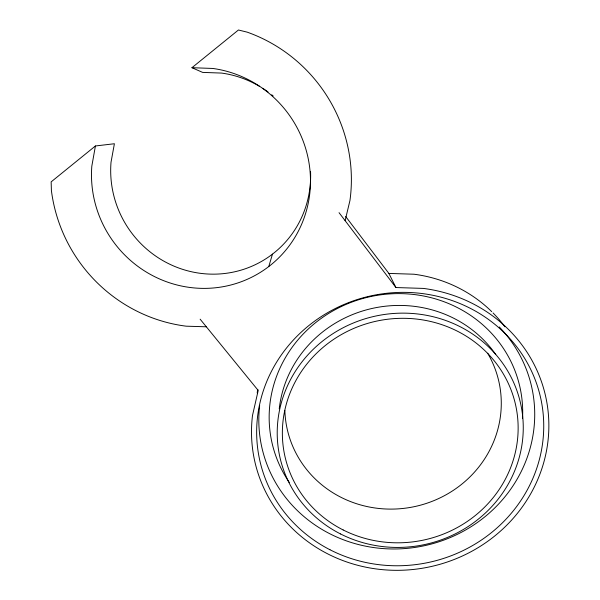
<?xml version="1.0" encoding="UTF-8"?>
<svg xmlns="http://www.w3.org/2000/svg" width="600" height="600" viewBox="0 0 600 600"><rect width="100%" height="100%" fill="white"/><g stroke="black" fill="none" stroke-linecap="round" stroke-linejoin="round"><path stroke-width="0.9" d="M310.56 171.675A101.88 99.09 55.8 0 1 208.56 274.05A101.88 99.09 55.8 0 1 111.023 162.225L114.398 143.745L95.422 145.972L91.815 166.2A111.593 108.36 53.8 0 0 191.34 287.64A111.593 108.36 53.8 0 0 309.952 191.812A111.593 108.36 53.8 0 0 212.812 68.453L191.94 67.703L238.433 30L247.178 32.145A153.517 149.055 54 0 1 349.95 200.513L345.127 220.68M257.827 389.43L257.423 391.207A136.8 130.5 -12.6 0 0 257.212 393.03M268.77 266.55L272.475 254.123M95.422 145.972L51.15 181.868L51.405 190.583A153.517 149.055 54 0 0 186.188 326.183L206.34 326.798M345.675 216.517L388.868 273.42L414.015 274.222A136.8 130.5 -12.6 0 1 491.737 311.655M339.045 212.67L395.94 287.543L423.405 288.413A149.017 141.24 -12.2 0 1 547.342 445.815A149.017 141.24 -12.2 0 1 380.993 569.513A149.017 141.24 -12.2 0 1 252.495 415.493L258.21 390.442L200.13 319.178M191.94 67.703L202.627 72.398L221.647 73.08A101.88 99.09 55.8 0 1 259.59 86.377M388.868 273.42L395.94 287.543M493.035 312.945A136.8 130.5 -12.6 0 1 504.877 326.767M262.718 88.305A101.88 99.09 55.8 0 1 268.058 91.972M271.725 94.793A101.88 99.09 55.8 0 1 273.15 95.963M487.673 353.235A108.472 103.462 -12.6 0 1 421.71 504.832A108.472 103.462 -12.6 0 1 284.858 410.467M289.298 482.43A127.05 120.877 -12.4 0 1 363.285 298.373A127.05 120.877 -12.4 0 1 522.54 418.373M279.248 408.817A118.493 112.635 -12.3 0 1 369.06 309.173A118.493 112.635 -12.3 0 1 495.735 354.51M499.275 326.97A138.262 131.445 -12.4 0 1 439.043 541.755A138.262 131.445 -12.4 0 1 259.657 405.465M329.947 549.735A143.873 136.365 -12.2 0 0 543.727 424.365A143.873 136.365 -12.2 0 0 326.903 313.095A143.873 136.365 -12.2 0 0 329.947 549.735M340.553 533.955A123.3 116.843 -12.2 0 0 523.245 425.692A123.3 116.843 -12.2 0 0 336.915 331.215A123.3 116.843 -12.2 0 0 340.553 533.955M343.178 529.965A118.163 111.968 -12.2 0 0 518.123 426.03A118.163 111.968 -12.2 0 0 339.442 335.7A118.163 111.968 -12.2 0 0 343.178 529.965"/></g></svg>
